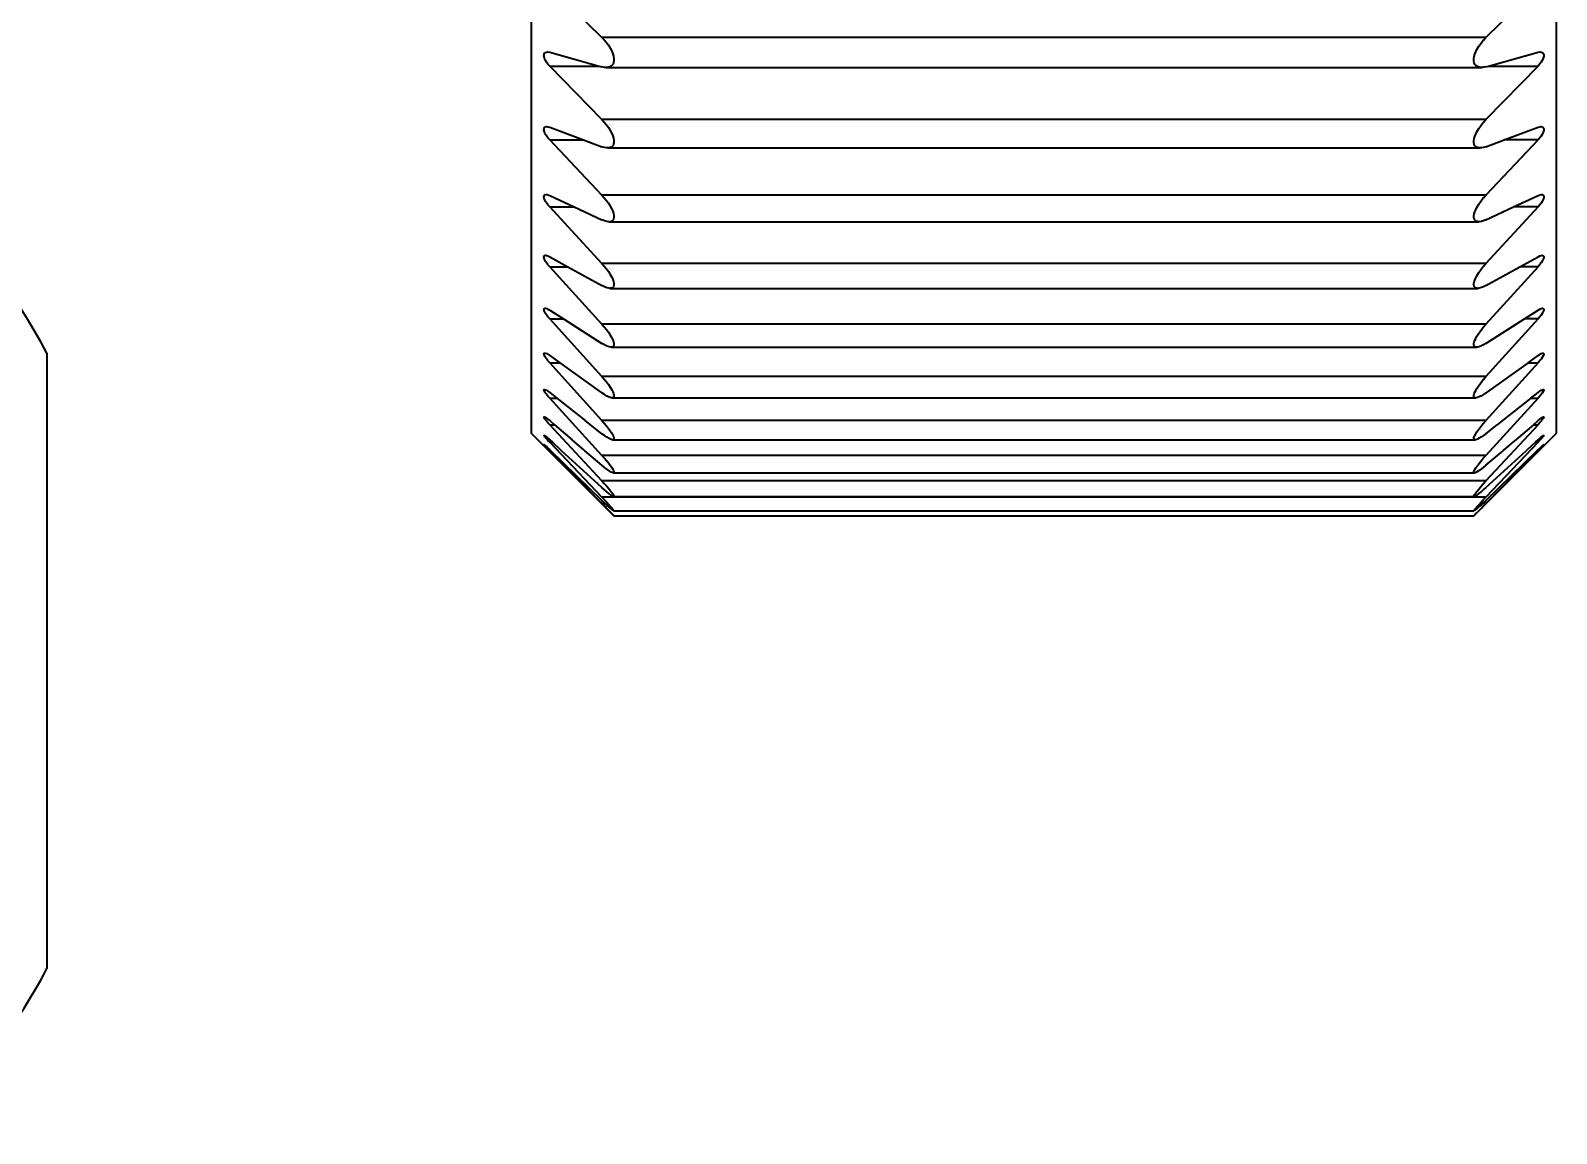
# Model space of a CAD drawing. Header units: millimetres. Extents: x 15 to 415, y 5 to 292.
# Drawn here: x 97.997 to 99.856, y 94.488 to 95.832 of the extents above; entities that cross this region are included whole.
import ezdxf

# ---------------------------------------------------------------- set-up
doc = ezdxf.new("R2010")
doc.units = ezdxf.units.MM
doc.layers.add('Geometries', color=7, linetype='Continuous')

msp = doc.modelspace()

# ---------------------------------------------------------------- linework, layer by layer
at = {"layer": 'Geometries', "linetype": 'Continuous', "lineweight": 40}
for p, q in [((98.6069, 96.0583), (98.6069, 95.3417)), ((98.693, 95.8237), (98.6293, 95.8863)), ((99.8339, 95.8863), (99.7702, 95.8237)), ((99.8563, 95.3417), (99.8563, 95.8779)), ((99.7702, 95.8237), (98.693, 95.8237)), ((99.7673, 95.8206), (99.7702, 95.8237)), ((98.6293, 95.8057), (98.6896, 95.7889)), ((99.7736, 95.7889), (99.8339, 95.8057)), ((99.836, 95.8061), (99.8365, 95.8061)), ((99.8365, 95.8061), (99.8377, 95.806)), ((98.693, 95.7236), (98.6293, 95.7889)), ((98.6293, 95.7889), (98.6897, 95.7889)), ((98.6896, 95.7889), (98.693, 95.788)), ((98.6959, 95.7873), (98.693, 95.788)), ((98.6983, 95.7872), (98.6968, 95.7872)), ((98.6987, 95.7872), (98.6983, 95.7872)), ((98.6983, 95.7872), (99.7648, 95.7872)), ((99.7663, 95.7872), (99.7648, 95.7872)), ((99.8339, 95.7889), (99.7702, 95.7236)), ((99.7702, 95.788), (99.7736, 95.7889)), ((99.7735, 95.7889), (99.8339, 95.7889)), ((99.7702, 95.7236), (98.693, 95.7236)), ((99.7673, 95.7205), (99.7702, 95.7236)), ((98.6293, 95.7144), (98.6706, 95.6989)), ((99.7926, 95.6989), (99.8339, 95.7144)), ((99.836, 95.715), (99.8373, 95.7151)), ((99.8373, 95.7151), (99.8377, 95.7151)), ((98.6293, 95.699), (98.6706, 95.699)), ((98.693, 95.6315), (98.6293, 95.699)), ((98.6706, 95.6989), (98.693, 95.6906)), ((98.6959, 95.6897), (98.693, 95.6906)), ((98.7, 95.6891), (98.6996, 95.6891)), ((98.7013, 95.6892), (98.7, 95.6891)), ((98.7, 95.6891), (99.7632, 95.6891)), ((99.7635, 95.6891), (99.7632, 95.6891)), ((99.8339, 95.699), (99.7702, 95.6315)), ((99.7702, 95.6906), (99.7926, 95.6989)), ((99.8339, 95.699), (99.7925, 95.699)), ((98.6243, 95.6322), (98.6251, 95.6323)), ((98.6251, 95.6323), (98.6255, 95.6323)), ((98.6293, 95.6312), (98.6592, 95.6172)), ((99.7702, 95.6315), (98.693, 95.6315)), ((99.7673, 95.6283), (99.7702, 95.6315)), ((99.804, 95.6172), (99.8339, 95.6312)), ((99.836, 95.632), (99.8377, 95.6323)), ((98.693, 95.5482), (98.6293, 95.6172)), ((98.6293, 95.6172), (98.6592, 95.6172)), ((98.6592, 95.6172), (98.693, 95.6015)), ((99.8339, 95.6172), (99.7702, 95.5482)), ((99.7702, 95.6015), (99.804, 95.6172)), ((99.8339, 95.6172), (99.8039, 95.6172)), ((98.6959, 95.6003), (98.693, 95.6015)), ((98.7015, 95.5992), (98.7013, 95.5992)), ((98.7015, 95.5992), (99.7617, 95.5992)), ((99.7616, 95.5992), (99.7609, 95.5992)), ((99.7618, 95.5992), (99.7616, 95.5992)), ((98.6243, 95.5583), (98.6244, 95.5583)), ((98.6244, 95.5583), (98.6255, 95.5582)), ((98.6293, 95.5566), (98.6515, 95.5443)), ((99.8117, 95.5443), (99.8339, 95.5566)), ((99.836, 95.5577), (99.8377, 95.5582)), ((98.693, 95.4743), (98.6293, 95.5443)), ((98.6293, 95.5443), (98.6515, 95.5443)), ((98.6515, 95.5443), (98.693, 95.5214)), ((99.7702, 95.5482), (98.693, 95.5482)), ((99.7673, 95.5449), (99.7702, 95.5482)), ((99.8339, 95.5443), (99.7702, 95.4743)), ((99.7702, 95.5214), (99.8117, 95.5443)), ((99.8339, 95.5443), (99.8116, 95.5443)), ((98.6959, 95.5199), (98.693, 95.5214)), ((98.7029, 95.518), (98.7022, 95.518)), ((98.7028, 95.518), (99.7603, 95.518)), ((98.7037, 95.5181), (98.7029, 95.518)), ((99.7609, 95.518), (99.7602, 95.518)), ((98.6231, 95.4936), (98.6239, 95.4938)), ((98.6239, 95.4938), (98.6242, 95.4937)), ((98.6293, 95.4915), (98.6459, 95.4809)), ((98.693, 95.4104), (98.6293, 95.4809)), ((98.6293, 95.4809), (98.6459, 95.4809)), ((98.6459, 95.4809), (98.693, 95.4509)), ((99.8339, 95.4809), (99.7702, 95.4104)), ((99.7702, 95.4509), (99.8173, 95.4809)), ((99.8339, 95.4809), (99.8172, 95.4809)), ((99.8173, 95.4809), (99.8339, 95.4915)), ((99.8389, 95.4937), (99.8393, 95.4938)), ((99.7702, 95.4743), (98.693, 95.4743)), ((99.7673, 95.471), (99.7702, 95.4743)), ((98.6959, 95.4491), (98.693, 95.4509)), ((98.7041, 95.4463), (99.7591, 95.4463)), ((98.7047, 95.4463), (98.7041, 95.4463)), ((99.759, 95.4463), (99.7584, 95.4463)), ((99.7595, 95.4463), (99.759, 95.4463)), ((98.0166, 95.439), (98.0166, 94.689)), ((98.6231, 95.4391), (98.6234, 95.4391)), ((98.6234, 95.4391), (98.6242, 95.439)), ((98.6293, 95.4362), (98.6415, 95.4274)), ((98.693, 95.357), (98.6293, 95.4274)), ((98.6293, 95.4274), (98.6416, 95.4274)), ((98.6415, 95.4274), (98.6921, 95.3912)), ((99.8339, 95.4274), (99.7702, 95.357)), ((99.8216, 95.4274), (99.7711, 95.3912)), ((99.8216, 95.4274), (99.8339, 95.4362)), ((99.8216, 95.4274), (99.8339, 95.4274)), ((99.8398, 95.4391), (99.8401, 95.4391)), ((99.7702, 95.4104), (98.693, 95.4104)), ((99.7673, 95.407), (99.7702, 95.4104)), ((98.6293, 95.3912), (98.638, 95.3842)), ((98.693, 95.3905), (98.6921, 95.3912)), ((98.6959, 95.3886), (98.693, 95.3905)), ((98.7052, 95.3846), (98.7047, 95.3846)), ((99.7702, 95.3905), (99.7711, 95.3912)), ((99.8251, 95.3842), (99.8339, 95.3912)), ((99.8401, 95.3949), (99.8402, 95.3949)), ((98.693, 95.3145), (98.6293, 95.3843)), ((98.6293, 95.3843), (98.638, 95.3843)), ((98.638, 95.3842), (98.6727, 95.3568)), ((98.7052, 95.3846), (99.758, 95.3846)), ((99.8339, 95.3843), (99.7702, 95.3145)), ((99.8251, 95.3842), (99.7904, 95.3568)), ((99.8251, 95.3843), (99.8339, 95.3843)), ((98.6227, 95.3614), (98.623, 95.3614)), ((98.6293, 95.3568), (98.6351, 95.3519)), ((98.6293, 95.3519), (98.6351, 95.3519)), ((98.693, 95.2833), (98.6293, 95.3519)), ((98.6351, 95.3519), (98.6566, 95.3334)), ((98.6791, 95.3519), (98.6727, 95.3568)), ((98.693, 95.3409), (98.6791, 95.3519)), ((99.7702, 95.357), (98.693, 95.357)), ((99.7673, 95.3537), (99.7702, 95.357)), ((99.8339, 95.3519), (99.7702, 95.2833)), ((99.7702, 95.3409), (99.7841, 95.3519)), ((99.7904, 95.3568), (99.7841, 95.3519)), ((99.8281, 95.3519), (99.8066, 95.3334)), ((99.828, 95.3519), (99.8339, 95.3519)), ((99.8281, 95.3519), (99.8339, 95.3568)), ((99.8404, 95.3614), (99.8405, 95.3614)), ((99.8405, 95.3614), (99.8406, 95.3614)), ((98.7076, 95.241), (98.6069, 95.3417)), ((98.6293, 95.3335), (98.6325, 95.3305)), ((98.693, 95.2637), (98.6293, 95.3305)), ((98.6293, 95.3305), (98.6326, 95.3305)), ((98.6325, 95.3305), (98.6426, 95.3212)), ((98.6601, 95.3304), (98.6566, 95.3334)), ((98.6709, 95.3212), (98.6601, 95.3304)), ((98.6959, 95.3387), (98.693, 95.3409)), ((98.706, 95.3335), (98.7059, 95.3335)), ((98.7063, 95.3335), (98.706, 95.3335)), ((98.706, 95.3335), (99.7571, 95.3335)), ((99.7556, 95.241), (99.8563, 95.3417)), ((99.7572, 95.3335), (99.7571, 95.3335)), ((99.8339, 95.3305), (99.7702, 95.2637)), ((99.8031, 95.3304), (99.7923, 95.3212)), ((99.8066, 95.3334), (99.8031, 95.3304)), ((99.8307, 95.3305), (99.8205, 95.3212)), ((99.8306, 95.3305), (99.8339, 95.3305)), ((99.8307, 95.3305), (99.8339, 95.3335)), ((99.8407, 95.3389), (99.8408, 95.3389)), ((98.6223, 95.3276), (98.6224, 95.3276)), ((98.6224, 95.3276), (98.6224, 95.3276)), ((98.6293, 95.3212), (98.6303, 95.3203)), ((98.693, 95.2558), (98.6293, 95.3202)), ((98.6293, 95.3202), (98.6303, 95.3202)), ((98.6303, 95.3203), (98.693, 95.2596)), ((98.6437, 95.3202), (98.6426, 95.3212)), ((98.693, 95.2752), (98.6437, 95.3202)), ((98.672, 95.3202), (98.6709, 95.3212)), ((98.693, 95.3024), (98.672, 95.3202)), ((99.7702, 95.3145), (98.693, 95.3145)), ((99.7673, 95.3113), (99.7702, 95.3145)), ((99.7702, 95.2596), (99.8328, 95.3203)), ((99.8339, 95.3202), (99.7702, 95.2558)), ((99.7702, 95.2752), (99.8194, 95.3202)), ((99.7702, 95.3024), (99.7911, 95.3202)), ((99.7923, 95.3212), (99.7911, 95.3202)), ((99.8205, 95.3212), (99.8194, 95.3202)), ((99.8328, 95.3203), (99.8339, 95.3212)), ((99.8328, 95.3202), (99.8339, 95.3202)), ((99.8408, 95.3276), (99.8408, 95.3276)), ((98.6959, 95.2999), (98.693, 95.3024)), ((98.7069, 95.2932), (98.7067, 95.2932)), ((98.7067, 95.2932), (99.7565, 95.2932)), ((99.7564, 95.2932), (99.7562, 95.2932)), ((99.7568, 95.2933), (99.7564, 95.2932)), ((99.7702, 95.2833), (98.693, 95.2833)), ((98.6959, 95.2726), (98.693, 95.2752)), ((99.7673, 95.2802), (99.7702, 95.2833)), ((99.7702, 95.2637), (98.693, 95.2637)), ((98.6959, 95.2568), (98.693, 95.2596)), ((98.693, 95.2558), (98.697, 95.2558)), ((98.7072, 95.2643), (99.756, 95.2643)), ((99.756, 95.2643), (99.7559, 95.2643)), ((99.7702, 95.2558), (99.7662, 95.2558)), ((99.7673, 95.2606), (99.7702, 95.2637)), ((99.7674, 95.253), (99.7702, 95.2558)), ((98.7075, 95.2468), (99.7557, 95.2468)), ((98.7076, 95.241), (99.7556, 95.241)), ((99.756, 95.2469), (99.7556, 95.2468))]:
    msp.add_line(p, q, dxfattribs=at)
at = {"layer": 'Geometries', "linetype": 'Continuous', "lineweight": 40, "flags": 128}
for points in [[(98.693, 95.8237), (98.6958, 95.8208), (98.6984, 95.8176), (98.7009, 95.8142), (98.7031, 95.8107), (98.705, 95.807), (98.7062, 95.8039), (98.7071, 95.8009), (98.7076, 95.7979), (98.7076, 95.7953), (98.7072, 95.7932), (98.7065, 95.7914), (98.7054, 95.7899), (98.7041, 95.7887), (98.7017, 95.7876), (98.6989, 95.7872), (98.6987, 95.7872)], [(99.7645, 95.7872), (99.7622, 95.7874), (99.76, 95.7882), (99.7581, 95.7895), (99.7569, 95.791), (99.756, 95.7929), (99.7556, 95.7953), (99.7556, 95.798), (99.756, 95.8006), (99.7567, 95.8033), (99.7578, 95.8061), (99.7591, 95.8089), (99.7615, 95.8131), (99.7643, 95.817), (99.7671, 95.8205), (99.7673, 95.8206)], [(98.6271, 95.7913), (98.6254, 95.7938), (98.6243, 95.7955), (98.6235, 95.7972), (98.6229, 95.7987), (98.6225, 95.8001), (98.6223, 95.8015), (98.6224, 95.8027), (98.6226, 95.8037), (98.623, 95.8045), (98.6243, 95.8056), (98.6255, 95.806)], [(98.6255, 95.806), (98.6256, 95.806), (98.6267, 95.8061)], [(98.6267, 95.8061), (98.627, 95.8061), (98.6293, 95.8057)], [(99.8339, 95.8057), (99.8359, 95.8061), (99.836, 95.8061)], [(99.8377, 95.806), (99.8378, 95.806), (99.8388, 95.8056), (99.8397, 95.805), (99.8402, 95.8043), (99.8406, 95.8033), (99.8408, 95.8022), (99.8408, 95.8009), (99.8405, 95.7997), (99.8401, 95.7984), (99.8389, 95.7956), (99.8376, 95.7935), (99.8361, 95.7915), (99.8339, 95.7889)], [(98.6293, 95.7889), (98.6272, 95.7912), (98.6271, 95.7913)], [(98.6968, 95.7872), (98.696, 95.7873), (98.6959, 95.7873)], [(99.7648, 95.7872), (99.7647, 95.7872), (99.7645, 95.7872)], [(99.7702, 95.788), (99.7674, 95.7874), (99.7663, 95.7872)], [(98.693, 95.7236), (98.6958, 95.7206), (98.6984, 95.7174), (98.7009, 95.7139), (98.7031, 95.7104), (98.705, 95.7068), (98.7062, 95.7038), (98.7071, 95.7009), (98.7076, 95.6981), (98.7076, 95.6956), (98.7072, 95.6937), (98.7065, 95.6922), (98.7054, 95.6909), (98.7041, 95.69), (98.7017, 95.6893), (98.7013, 95.6892)], [(99.7618, 95.6892), (99.76, 95.6896), (99.7581, 95.6906), (99.7569, 95.6919), (99.756, 95.6935), (99.7556, 95.6957), (99.7556, 95.6982), (99.756, 95.7006), (99.7567, 95.7032), (99.7578, 95.7059), (99.7591, 95.7087), (99.7615, 95.7128), (99.7643, 95.7168), (99.7671, 95.7203), (99.7673, 95.7205)], [(98.6271, 95.7015), (98.6254, 95.7039), (98.6243, 95.7056), (98.6235, 95.7073), (98.6229, 95.7087), (98.6225, 95.7101), (98.6223, 95.7113), (98.6224, 95.7125), (98.6226, 95.7133), (98.623, 95.714), (98.6243, 95.7149), (98.6255, 95.7151)], [(98.6255, 95.7151), (98.6256, 95.7151), (98.6258, 95.7151)], [(98.6258, 95.7151), (98.627, 95.715), (98.6293, 95.7144)], [(98.6293, 95.699), (98.6272, 95.7013), (98.6271, 95.7015)], [(99.8377, 95.7151), (99.8378, 95.7151), (99.8388, 95.7149), (99.8397, 95.7144), (99.8402, 95.7138), (99.8406, 95.713), (99.8408, 95.712), (99.8408, 95.7108), (99.8405, 95.7096), (99.8401, 95.7084), (99.8389, 95.7057), (99.8376, 95.7036), (99.8361, 95.7016), (99.8339, 95.699)], [(99.8339, 95.7144), (99.8359, 95.715), (99.836, 95.715)], [(98.6996, 95.6891), (98.6989, 95.6892), (98.696, 95.6897), (98.6959, 95.6897)], [(99.7632, 95.6891), (99.7622, 95.6892), (99.7618, 95.6892)], [(99.7702, 95.6906), (99.7674, 95.6897), (99.7647, 95.6892), (99.7635, 95.6891)], [(98.6271, 95.6197), (98.6254, 95.6222), (98.6243, 95.6238), (98.6235, 95.6255), (98.6229, 95.6268), (98.6225, 95.6281), (98.6223, 95.6293), (98.6224, 95.6303), (98.6226, 95.631), (98.623, 95.6316), (98.6243, 95.6322), (98.6243, 95.6322)], [(98.6255, 95.6323), (98.6256, 95.6323), (98.627, 95.632), (98.6293, 95.6312)], [(98.693, 95.6315), (98.6958, 95.6285), (98.6984, 95.6252), (98.7009, 95.6217), (98.7031, 95.6183), (98.705, 95.6147), (98.7062, 95.6119), (98.7071, 95.6091), (98.7076, 95.6065), (98.7076, 95.6042), (98.7072, 95.6026), (98.7065, 95.6012), (98.7054, 95.6002), (98.7041, 95.5996), (98.7022, 95.5992)], [(99.7609, 95.5992), (99.76, 95.5993), (99.7581, 95.6), (99.7569, 95.601), (99.756, 95.6024), (99.7556, 95.6043), (99.7556, 95.6065), (99.756, 95.6088), (99.7567, 95.6113), (99.7578, 95.6139), (99.7591, 95.6166), (99.7615, 95.6206), (99.7643, 95.6246), (99.7671, 95.6282), (99.7673, 95.6283)], [(99.8389, 95.6322), (99.8397, 95.6319), (99.8402, 95.6315), (99.8406, 95.6308), (99.8408, 95.6299), (99.8408, 95.6288), (99.8405, 95.6277), (99.8401, 95.6265), (99.8389, 95.6239), (99.8376, 95.6219), (99.8361, 95.6199), (99.8339, 95.6172)], [(99.8339, 95.6312), (99.8359, 95.632), (99.836, 95.632)], [(99.8377, 95.6323), (99.8378, 95.6323), (99.8381, 95.6323)], [(99.8381, 95.6323), (99.8388, 95.6322), (99.8389, 95.6322)], [(98.6293, 95.6172), (98.6272, 95.6196), (98.6271, 95.6197)], [(98.7013, 95.5992), (98.6989, 95.5995), (98.696, 95.6003), (98.6959, 95.6003)], [(98.7022, 95.5992), (98.7017, 95.5992), (98.7015, 95.5992)], [(99.7702, 95.6015), (99.7674, 95.6003), (99.7647, 95.5996), (99.7622, 95.5992), (99.7618, 95.5992)], [(98.6271, 95.5469), (98.6254, 95.5493), (98.6243, 95.5509), (98.6235, 95.5525), (98.6229, 95.5537), (98.6225, 95.5549), (98.6223, 95.556), (98.6224, 95.5569), (98.6226, 95.5575), (98.623, 95.5579), (98.6243, 95.5583), (98.6243, 95.5583)], [(98.6255, 95.5582), (98.6256, 95.5582), (98.627, 95.5577), (98.6293, 95.5566)], [(99.8389, 95.5583), (99.8397, 95.5582), (99.8402, 95.5578), (99.8406, 95.5573), (99.8408, 95.5565), (99.8408, 95.5555), (99.8405, 95.5546), (99.8401, 95.5535), (99.8389, 95.551), (99.8376, 95.549), (99.8361, 95.547), (99.8339, 95.5443)], [(99.8339, 95.5566), (99.8359, 95.5576), (99.836, 95.5577)], [(99.8377, 95.5582), (99.8378, 95.5582), (99.8387, 95.5583)], [(99.8387, 95.5583), (99.8388, 95.5583), (99.8389, 95.5583)], [(98.6293, 95.5443), (98.6272, 95.5467), (98.6271, 95.5469)], [(98.693, 95.5482), (98.6958, 95.5451), (98.6984, 95.5418), (98.7009, 95.5384), (98.7031, 95.5349), (98.705, 95.5315), (98.7062, 95.5288), (98.7071, 95.5262), (98.7076, 95.5238), (98.7076, 95.5218), (98.7072, 95.5204), (98.7065, 95.5193), (98.7054, 95.5185), (98.7041, 95.5181), (98.7037, 95.5181)], [(99.7595, 95.5181), (99.7581, 95.5183), (99.7569, 95.5191), (99.756, 95.5202), (99.7556, 95.5218), (99.7556, 95.5239), (99.756, 95.5259), (99.7567, 95.5282), (99.7578, 95.5307), (99.7591, 95.5333), (99.7615, 95.5373), (99.7643, 95.5412), (99.7671, 95.5448), (99.7673, 95.5449)], [(98.7022, 95.518), (98.7017, 95.5181), (98.6989, 95.5187), (98.696, 95.5198), (98.6959, 95.5199)], [(99.7602, 95.518), (99.76, 95.518), (99.7595, 95.5181)], [(99.7702, 95.5214), (99.7674, 95.52), (99.7647, 95.5189), (99.7622, 95.5182), (99.7609, 95.518)], [(98.6271, 95.4834), (98.6254, 95.4858), (98.6243, 95.4873), (98.6235, 95.4888), (98.6229, 95.49), (98.6225, 95.4911), (98.6223, 95.492), (98.6224, 95.4928), (98.6226, 95.4933), (98.623, 95.4936), (98.6231, 95.4936)], [(98.6242, 95.4937), (98.6243, 95.4937), (98.6256, 95.4934), (98.627, 95.4928), (98.6293, 95.4915)], [(98.6293, 95.4809), (98.6272, 95.4833), (98.6271, 95.4834)], [(99.8401, 95.4936), (99.8402, 95.4935), (99.8406, 95.4931), (99.8408, 95.4925), (99.8408, 95.4916), (99.8405, 95.4908), (99.8401, 95.4898), (99.8389, 95.4874), (99.8376, 95.4855), (99.8361, 95.4835), (99.8339, 95.4809)], [(99.8339, 95.4915), (99.8359, 95.4927), (99.836, 95.4927)], [(99.836, 95.4927), (99.8378, 95.4935), (99.8388, 95.4937), (99.8389, 95.4937)], [(99.8393, 95.4938), (99.8397, 95.4937), (99.8401, 95.4936)], [(98.693, 95.4743), (98.6958, 95.4711), (98.6984, 95.4678), (98.7009, 95.4645), (98.7031, 95.4611), (98.705, 95.4579), (98.7062, 95.4553), (98.7071, 95.4529), (98.7076, 95.4508), (98.7076, 95.449), (98.7072, 95.4478), (98.7065, 95.447), (98.7054, 95.4465), (98.7047, 95.4463)], [(99.7584, 95.4463), (99.7581, 95.4464), (99.7569, 95.4468), (99.756, 95.4477), (99.7556, 95.449), (99.7556, 95.4508), (99.756, 95.4527), (99.7567, 95.4548), (99.7578, 95.4571), (99.7591, 95.4596), (99.7615, 95.4634), (99.7643, 95.4672), (99.7671, 95.4708), (99.7673, 95.471)], [(98.7037, 95.4463), (98.7017, 95.4467), (98.6989, 95.4477), (98.696, 95.4491), (98.6959, 95.4491)], [(98.7041, 95.4463), (98.7041, 95.4463), (98.7037, 95.4463)], [(99.7702, 95.4509), (99.7674, 95.4492), (99.7647, 95.4479), (99.7622, 95.4469), (99.76, 95.4464), (99.7595, 95.4463)], [(98.6271, 95.4299), (98.6254, 95.4322), (98.6243, 95.4337), (98.6235, 95.4351), (98.6229, 95.4362), (98.6225, 95.4371), (98.6223, 95.4379), (98.6224, 95.4385), (98.6226, 95.4389), (98.623, 95.4391), (98.6231, 95.4391)], [(98.6242, 95.439), (98.6243, 95.439), (98.6256, 95.4385), (98.627, 95.4377), (98.6293, 95.4362)], [(98.6293, 95.4274), (98.6272, 95.4298), (98.6271, 95.4299)], [(99.8401, 95.4391), (99.8402, 95.4391), (99.8406, 95.4388), (99.8408, 95.4383), (99.8408, 95.4376), (99.8405, 95.4368), (99.8401, 95.4359), (99.8389, 95.4337), (99.8376, 95.4319), (99.8361, 95.43), (99.8339, 95.4274)], [(99.8339, 95.4362), (99.8359, 95.4375), (99.836, 95.4376)], [(99.836, 95.4376), (99.8378, 95.4386), (99.8388, 95.439), (99.8389, 95.439)], [(99.8389, 95.439), (99.8397, 95.4391), (99.8398, 95.4391)], [(98.693, 95.4104), (98.6958, 95.4072), (98.6984, 95.4039), (98.7009, 95.4007), (98.7031, 95.3975), (98.705, 95.3943), (98.7062, 95.3919), (98.7071, 95.3898), (98.7076, 95.3879), (98.7076, 95.3864), (98.7072, 95.3854), (98.7065, 95.3849), (98.7054, 95.3846), (98.7052, 95.3846)], [(99.758, 95.3846), (99.7569, 95.3848), (99.756, 95.3854), (99.7556, 95.3864), (99.7556, 95.3879), (99.756, 95.3896), (99.7567, 95.3915), (99.7578, 95.3936), (99.7591, 95.3959), (99.7615, 95.3996), (99.7643, 95.4034), (99.7671, 95.4069), (99.7673, 95.407)], [(98.6271, 95.3867), (98.6254, 95.3889), (98.6243, 95.3903), (98.6235, 95.3916), (98.6229, 95.3926), (98.6225, 95.3935), (98.6223, 95.3941), (98.6224, 95.3946), (98.6226, 95.3948), (98.623, 95.3949)], [(98.623, 95.3949), (98.623, 95.3949), (98.6231, 95.3949)], [(98.6231, 95.3949), (98.6243, 95.3945), (98.6256, 95.3938), (98.627, 95.3929), (98.6293, 95.3912)], [(98.6293, 95.3843), (98.6272, 95.3866), (98.6271, 95.3867)], [(98.7047, 95.3846), (98.7041, 95.3847), (98.7017, 95.3855), (98.6989, 95.3868), (98.696, 95.3885), (98.6959, 95.3886)], [(99.7584, 95.3846), (99.7581, 95.3846), (99.758, 95.3846)], [(99.7702, 95.3905), (99.7674, 95.3887), (99.7647, 95.387), (99.7622, 95.3858), (99.76, 95.385), (99.7584, 95.3846)], [(99.8404, 95.3949), (99.8406, 95.3948), (99.8408, 95.3944), (99.8408, 95.3939), (99.8405, 95.3932), (99.8401, 95.3924), (99.8389, 95.3904), (99.8376, 95.3887), (99.8361, 95.3868), (99.8339, 95.3843)], [(99.8339, 95.3912), (99.8359, 95.3927), (99.836, 95.3928)], [(99.836, 95.3928), (99.8378, 95.3939), (99.8388, 95.3945), (99.8397, 95.3948), (99.8401, 95.3949)], [(99.8402, 95.3949), (99.8402, 95.3949), (99.8404, 95.3949)], [(98.6271, 95.3543), (98.6254, 95.3564), (98.6243, 95.3577), (98.6235, 95.3589), (98.6229, 95.3597), (98.6225, 95.3604), (98.6223, 95.361), (98.6224, 95.3613), (98.6226, 95.3614)], [(98.6226, 95.3614), (98.6226, 95.3614), (98.6227, 95.3614)], [(98.623, 95.3614), (98.623, 95.3613), (98.6243, 95.3607), (98.6256, 95.3598), (98.627, 95.3587), (98.6293, 95.3568)], [(98.6293, 95.3519), (98.6272, 95.3542), (98.6271, 95.3543)], [(98.693, 95.357), (98.6958, 95.3538), (98.6984, 95.3506), (98.7009, 95.3474), (98.7031, 95.3444), (98.705, 95.3415), (98.7062, 95.3393), (98.7071, 95.3373), (98.7076, 95.3357), (98.7076, 95.3345), (98.7072, 95.3338), (98.7065, 95.3335), (98.7063, 95.3335)], [(99.7562, 95.3336), (99.756, 95.3338), (99.7556, 95.3345), (99.7556, 95.3357), (99.756, 95.3371), (99.7567, 95.3388), (99.7578, 95.3408), (99.7591, 95.343), (99.7615, 95.3464), (99.7643, 95.35), (99.7671, 95.3535), (99.7673, 95.3537)], [(99.8406, 95.3614), (99.8406, 95.3614), (99.8408, 95.3612), (99.8408, 95.3608), (99.8405, 95.3602), (99.8401, 95.3595), (99.8389, 95.3577), (99.8376, 95.3561), (99.8361, 95.3544), (99.8339, 95.3519)], [(99.8339, 95.3568), (99.8359, 95.3586), (99.836, 95.3586)], [(99.836, 95.3586), (99.8378, 95.36), (99.8388, 95.3607), (99.8397, 95.3612), (99.8402, 95.3614), (99.8404, 95.3614)], [(98.6271, 95.3328), (98.6254, 95.3348), (98.6243, 95.336), (98.6235, 95.337), (98.6229, 95.3378), (98.6225, 95.3384), (98.6223, 95.3387), (98.6224, 95.3389)], [(98.6224, 95.3389), (98.6224, 95.3389), (98.6225, 95.3389)], [(98.6225, 95.3389), (98.6226, 95.3389), (98.623, 95.3387), (98.6243, 95.3378), (98.6256, 95.3368), (98.627, 95.3355), (98.6293, 95.3335)], [(98.6293, 95.3305), (98.6272, 95.3327), (98.6271, 95.3328)], [(98.7059, 95.3335), (98.7054, 95.3335), (98.7041, 95.3339), (98.7017, 95.335), (98.6989, 95.3366), (98.696, 95.3386), (98.6959, 95.3387)], [(99.7571, 95.3335), (99.7569, 95.3335), (99.7562, 95.3336)], [(99.7702, 95.3409), (99.7674, 95.3388), (99.7647, 95.3369), (99.7622, 95.3354), (99.76, 95.3343), (99.7581, 95.3336), (99.7572, 95.3335)], [(99.8408, 95.3389), (99.8408, 95.3389), (99.8408, 95.3386), (99.8405, 95.3382), (99.8401, 95.3376), (99.8389, 95.336), (99.8376, 95.3345), (99.8361, 95.3329), (99.8339, 95.3305)], [(99.8339, 95.3335), (99.8359, 95.3353), (99.836, 95.3354)], [(99.836, 95.3354), (99.8378, 95.3369), (99.8388, 95.3378), (99.8397, 95.3384), (99.8402, 95.3388), (99.8406, 95.3389), (99.8407, 95.3389)], [(98.6271, 95.3224), (98.6254, 95.3243), (98.6243, 95.3254), (98.6235, 95.3263), (98.6229, 95.3269), (98.6225, 95.3274), (98.6223, 95.3276), (98.6223, 95.3276)], [(98.6224, 95.3276), (98.6224, 95.3276), (98.6226, 95.3275), (98.623, 95.3271), (98.6243, 95.326), (98.6256, 95.3248), (98.627, 95.3234), (98.6293, 95.3212)], [(98.6293, 95.3202), (98.6272, 95.3223), (98.6271, 95.3224)], [(98.693, 95.3145), (98.6958, 95.3114), (98.6984, 95.3083), (98.7009, 95.3052), (98.7031, 95.3024), (98.705, 95.2997), (98.7062, 95.2977), (98.7071, 95.296), (98.7076, 95.2946), (98.7076, 95.2937), (98.7072, 95.2933), (98.7069, 95.2932)], [(99.7562, 95.2932), (99.756, 95.2933), (99.7556, 95.2937), (99.7556, 95.2947), (99.756, 95.2958), (99.7567, 95.2973), (99.7578, 95.2991), (99.7591, 95.301), (99.7615, 95.3043), (99.7643, 95.3077), (99.7671, 95.3111), (99.7673, 95.3113)], [(99.8408, 95.3276), (99.8408, 95.3275), (99.8405, 95.3272), (99.8401, 95.3268), (99.8389, 95.3254), (99.8376, 95.3241), (99.8361, 95.3225), (99.8339, 95.3202)], [(99.8339, 95.3212), (99.8359, 95.3232), (99.836, 95.3233)], [(99.836, 95.3233), (99.8378, 95.325), (99.8388, 95.326), (99.8397, 95.3268), (99.8402, 95.3272), (99.8406, 95.3275), (99.8408, 95.3276)], [(99.8408, 95.3276), (99.8408, 95.3276), (99.8408, 95.3276)], [(98.7059, 95.2934), (98.7054, 95.2935), (98.7041, 95.2942), (98.7017, 95.2956), (98.6989, 95.2976), (98.696, 95.2998), (98.6959, 95.2999)], [(98.7067, 95.2932), (98.7065, 95.2933), (98.7059, 95.2934)], [(99.7702, 95.3024), (99.7674, 95.3), (99.7647, 95.2979), (99.7622, 95.2961), (99.76, 95.2947), (99.7581, 95.2937), (99.7569, 95.2933), (99.7568, 95.2933)], [(98.693, 95.2833), (98.6958, 95.2803), (98.6984, 95.2773), (98.7009, 95.2744), (98.7031, 95.2717), (98.705, 95.2693), (98.7062, 95.2675), (98.7071, 95.2661), (98.7076, 95.265), (98.7076, 95.2644)], [(99.7556, 95.265), (99.7556, 95.265), (99.756, 95.266), (99.7567, 95.2672), (99.7578, 95.2687), (99.7591, 95.2705), (99.7615, 95.2735), (99.7643, 95.2768), (99.7671, 95.28), (99.7673, 95.2802)], [(99.7702, 95.2752), (99.7674, 95.2727), (99.7647, 95.2704), (99.7622, 95.2683), (99.76, 95.2666), (99.7581, 95.2653), (99.7569, 95.2646), (99.756, 95.2643), (99.756, 95.2643)], [(98.693, 95.2637), (98.6958, 95.2608), (98.6984, 95.2579), (98.7009, 95.2552), (98.7031, 95.2527), (98.705, 95.2505), (98.7062, 95.249), (98.7071, 95.2479), (98.7076, 95.2471), (98.7076, 95.2468)], [(98.693, 95.2558), (98.695, 95.2537), (98.6971, 95.2517), (98.699, 95.2496), (98.7009, 95.2477), (98.7031, 95.2455), (98.705, 95.2436), (98.7062, 95.2424), (98.7071, 95.2415), (98.7076, 95.241), (98.7076, 95.241)], [(98.7069, 95.2643), (98.7065, 95.2645), (98.7054, 95.265), (98.7041, 95.2659), (98.7017, 95.2677), (98.6989, 95.27), (98.696, 95.2725), (98.6959, 95.2726)], [(98.697, 95.2558), (98.696, 95.2567), (98.6959, 95.2568)], [(98.7069, 95.2471), (98.7065, 95.2474), (98.7054, 95.2482), (98.7041, 95.2493), (98.7017, 95.2515), (98.6989, 95.254), (98.697, 95.2558)], [(98.7072, 95.2643), (98.7072, 95.2643), (98.7069, 95.2643)], [(98.7076, 95.2644), (98.7076, 95.2644), (98.7072, 95.2643)], [(99.7559, 95.2643), (99.7556, 95.2644), (99.7556, 95.265)], [(99.7556, 95.2471), (99.7556, 95.2471), (99.756, 95.2478), (99.7567, 95.2488), (99.7578, 95.2501), (99.7591, 95.2516), (99.7615, 95.2544), (99.7643, 95.2574), (99.7671, 95.2605), (99.7673, 95.2606)], [(99.7661, 95.2558), (99.7647, 95.2544), (99.7622, 95.2521), (99.76, 95.2501), (99.7581, 95.2485), (99.7569, 95.2476), (99.756, 95.247), (99.756, 95.2469)], [(99.7702, 95.2596), (99.7674, 95.2569), (99.7661, 95.2558)], [(98.7075, 95.2468), (98.7072, 95.2469), (98.7069, 95.2471)], [(98.7076, 95.2468), (98.7076, 95.2468), (98.7075, 95.2468)], [(99.7555, 95.241), (99.7556, 95.241), (99.756, 95.2414), (99.7567, 95.2421), (99.7577, 95.2432), (99.7591, 95.2446), (99.7615, 95.247), (99.7643, 95.2498), (99.7671, 95.2527), (99.7674, 95.253)], [(99.7556, 95.2468), (99.7556, 95.2468), (99.7556, 95.2471)]]:
    msp.add_lwpolyline(points, dxfattribs=at)
at = {"layer": 'Geometries', "linetype": 'Continuous', "lineweight": 40}
for start, end in [(28.2227, 46.5747), (313.4253, 331.7773)]:
    msp.add_arc((97.3179, 95.064), 0.793, start, end, dxfattribs=at)

doc.saveas('drawing.dxf')
